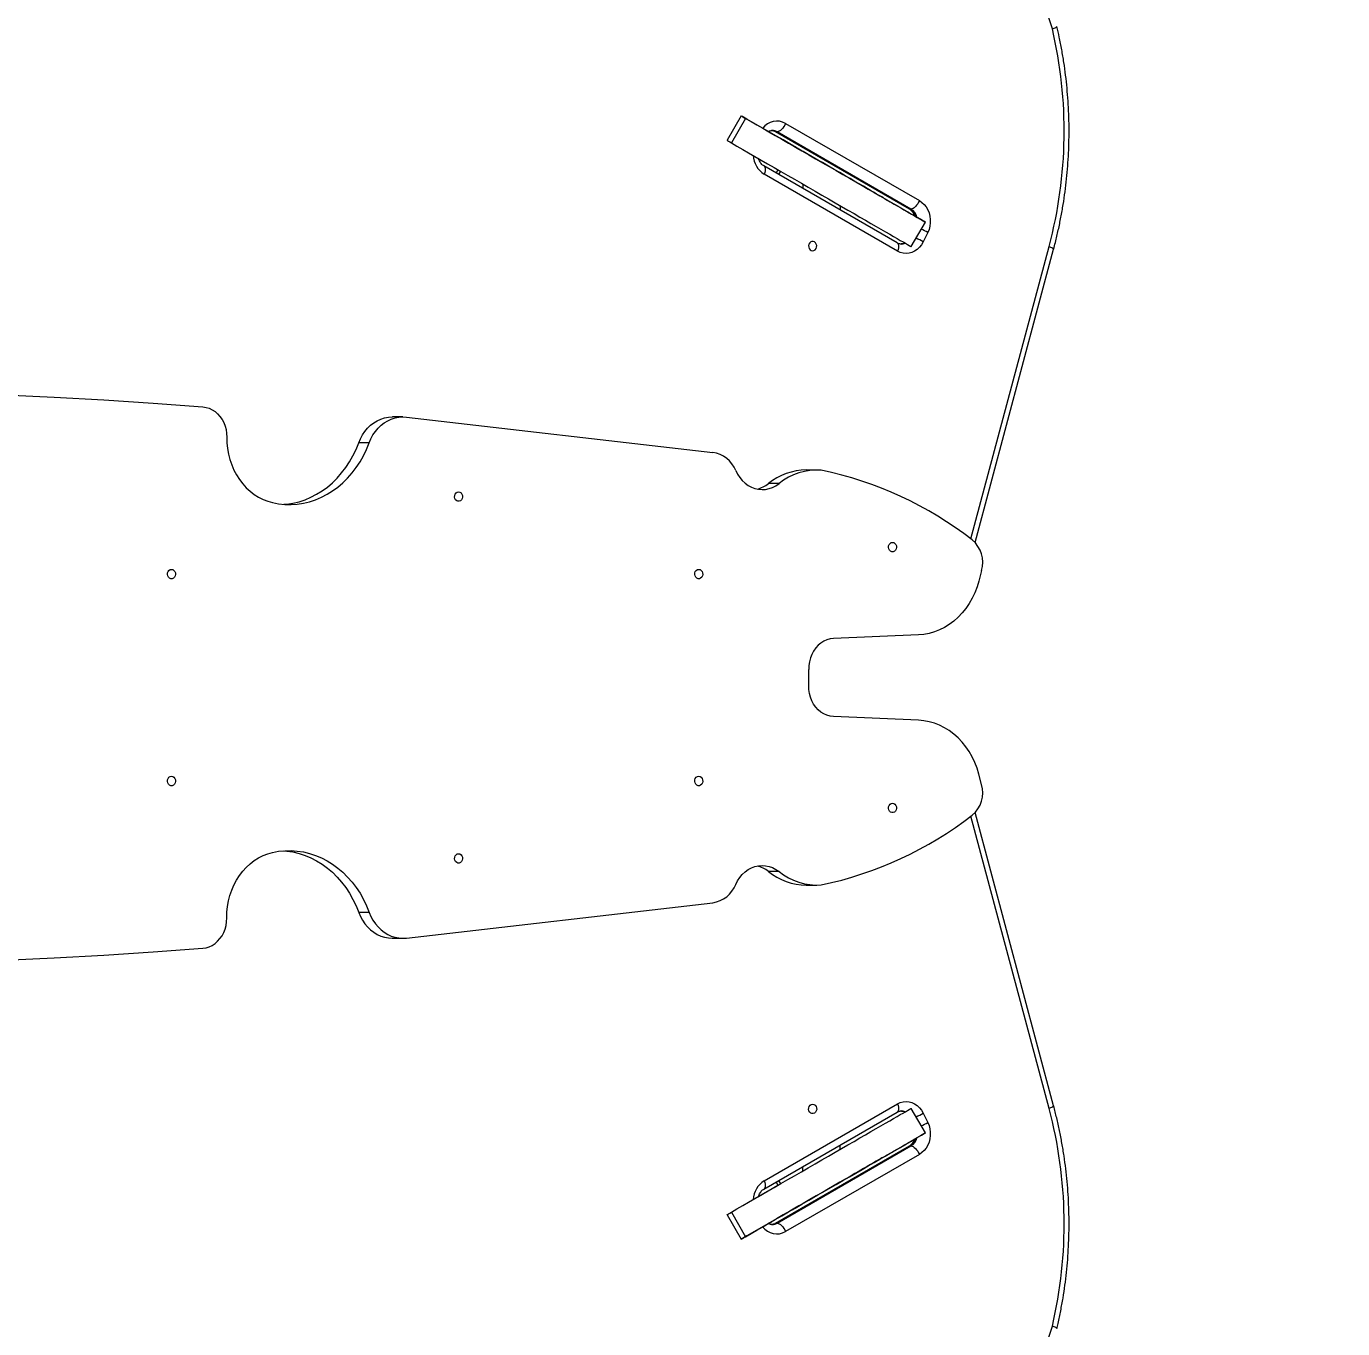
# Model space of a CAD drawing. Header units: millimetres. Extents: x -4497 to 6095, y -4369 to 5149.
# Drawn here: x 1203 to 2179, y 267 to 1233 of the extents above; entities that cross this region are included whole.
import ezdxf

# ---------------------------------------------------------------- set-up
doc = ezdxf.new("R2010")
doc.units = ezdxf.units.MM
for name, color, linetype in [('DIKOM_ОБЪЕКТ', 7, 'Continuous'), ('DIKOM_РАЗМЕР_ЗОНА', 7, 'Continuous'), ('DIKOM_РАЗМЕР_ОБЪЕКТА', 7, 'Continuous')]:
    doc.layers.add(name, color=color, linetype=linetype)
doc.styles.add('style1', font='arial.ttf', dxfattribs={"width": 0.8})
doc.dimstyles.new('1-50', dxfattribs={"dimtxt": 300, "dimasz": 200, "dimexe": 100, "dimexo": 0, "dimgap": 100, "dimtad": 1, "dimdec": 0, "dimtxsty": 'style1', "dimcen": 0, "dimclrd": 7, "dimclre": 7, "dimadec": 1, "dimazin": 2, "dimtfac": 1, "dimtdec": 0, "dimtmove": 1, "dimatfit": 3, "dimfxl": 0, "dimlwd": 25, "dimlwe": 18, "dimarcsym": 0})

# ---------------------------------------------------------------- blocks, each defined once
blk = doc.blocks.new('*D15')
at = {"layer": 'Defpoints', "color": 0, "transparency": 16777216}
for p in [(2162.24, 3216.3), (1638.59, -908.99), (5388.88, -908.99)]:
    blk.add_point(p, dxfattribs=at)
at = {"layer": 'DIKOM_РАЗМЕР_ОБЪЕКТА', "color": 7, "lineweight": 18, "transparency": 16777216}
for p, q in [((2162.24, 3216.3), (5488.88, 3216.3)), ((1638.59, -908.99), (5488.88, -908.99))]:
    blk.add_line(p, q, dxfattribs=at)
at = {"layer": 'DIKOM_РАЗМЕР_ОБЪЕКТА', "color": 7, "lineweight": 25, "transparency": 16777216}
blk.add_line((5388.88, 3016.3), (5388.88, -708.99), dxfattribs=at)
at = {"layer": 'DIKOM_РАЗМЕР_ОБЪЕКТА', "color": 7, "transparency": 16777216}
for points in [[(5355.55, 3016.3), (5422.21, 3016.3), (5388.88, 3216.3)], [(5355.55, -708.99), (5422.21, -708.99), (5388.88, -908.99)]]:
    blk.add_solid(points, dxfattribs=at)
at = {"layer": 'DIKOM_РАЗМЕР_ОБЪЕКТА', "color": 0, "transparency": 16777216, "insert": (4879.21, 1273.45), "char_height": 300, "attachment_point": 5, "rotation": 90, "style": 'style1'}
blk.add_mtext('4100', dxfattribs=at)
blk = doc.blocks.new('*D16')
at = {"layer": 'Defpoints', "color": 0, "transparency": 16777216}
for p in [(2687.53, 2896.12), (-2996.62, -636.25), (2687.53, -3528.16)]:
    blk.add_point(p, dxfattribs=at)
at = {"layer": 'DIKOM_РАЗМЕР_ОБЪЕКТА', "color": 7, "lineweight": 18, "transparency": 16777216}
for p, q in [((2687.53, 2896.12), (2687.53, -3628.16)), ((-2996.62, -636.25), (-2996.62, -3628.16))]:
    blk.add_line(p, q, dxfattribs=at)
at = {"layer": 'DIKOM_РАЗМЕР_ОБЪЕКТА', "color": 7, "lineweight": 25, "transparency": 16777216}
blk.add_line((-2796.62, -3528.16), (2487.53, -3528.16), dxfattribs=at)
at = {"layer": 'DIKOM_РАЗМЕР_ОБЪЕКТА', "color": 7, "transparency": 16777216}
for points in [[(-2796.62, -3494.83), (-2796.62, -3561.49), (-2996.62, -3528.16)], [(2487.53, -3494.83), (2487.53, -3561.49), (2687.53, -3528.16)]]:
    blk.add_solid(points, dxfattribs=at)
at = {"layer": 'DIKOM_РАЗМЕР_ОБЪЕКТА', "color": 0, "transparency": 16777216, "insert": (-154.54, -3274.99), "char_height": 300, "attachment_point": 5, "style": 'style1'}
blk.add_mtext('5650', dxfattribs=at)
blk = doc.blocks.new('*D14')
at = {"layer": 'Defpoints', "color": 0, "transparency": 16777216}
for p in [(2412.46, 5149.19), (1437.77, -2602.29), (5995.38, -2602.29)]:
    blk.add_point(p, dxfattribs=at)
at = {"layer": 'DIKOM_РАЗМЕР_ЗОНА', "color": 7, "lineweight": 18, "transparency": 16777216}
for p, q in [((2412.46, 5149.19), (6095.38, 5149.19)), ((1437.77, -2602.29), (6095.38, -2602.29))]:
    blk.add_line(p, q, dxfattribs=at)
at = {"layer": 'DIKOM_РАЗМЕР_ЗОНА', "color": 7, "lineweight": 25, "transparency": 16777216}
blk.add_line((5995.38, 4949.19), (5995.38, -2402.29), dxfattribs=at)
at = {"layer": 'DIKOM_РАЗМЕР_ЗОНА', "color": 7, "transparency": 16777216}
for points in [[(5962.05, 4949.19), (6028.71, 4949.19), (5995.38, 5149.19)], [(5962.05, -2402.29), (6028.71, -2402.29), (5995.38, -2602.29)]]:
    blk.add_solid(points, dxfattribs=at)
at = {"layer": 'DIKOM_РАЗМЕР_ЗОНА', "color": 0, "transparency": 16777216, "insert": (5742.21, 1292.84), "char_height": 300, "attachment_point": 5, "rotation": 90, "style": 'style1'}
blk.add_mtext('7750', dxfattribs=at)
blk = doc.blocks.new('*D13')
at = {"layer": 'Defpoints', "color": 0, "transparency": 16777216}
for p in [(4432.1, 3349.17), (-4496.62, 560.65), (4432.1, -4268.66)]:
    blk.add_point(p, dxfattribs=at)
at = {"layer": 'DIKOM_РАЗМЕР_ЗОНА', "color": 7, "lineweight": 18, "transparency": 16777216}
for p, q in [((4432.1, 3349.17), (4432.1, -4368.66)), ((-4496.62, 560.65), (-4496.62, -4368.66))]:
    blk.add_line(p, q, dxfattribs=at)
at = {"layer": 'DIKOM_РАЗМЕР_ЗОНА', "color": 7, "lineweight": 25, "transparency": 16777216}
blk.add_line((-4296.62, -4268.66), (4232.1, -4268.66), dxfattribs=at)
at = {"layer": 'DIKOM_РАЗМЕР_ЗОНА', "color": 7, "transparency": 16777216}
for points in [[(-4296.62, -4235.33), (-4296.62, -4301.99), (-4496.62, -4268.66)], [(4232.1, -4235.33), (4232.1, -4301.99), (4432.1, -4268.66)]]:
    blk.add_solid(points, dxfattribs=at)
at = {"layer": 'DIKOM_РАЗМЕР_ЗОНА', "color": 0, "transparency": 16777216, "insert": (111.53, -3942.99), "char_height": 300, "attachment_point": 5, "style": 'style1'}
blk.add_mtext('8900', dxfattribs=at)

msp = doc.modelspace()

# ---------------------------------------------------------------- linework, layer by layer
at = {"layer": 'DIKOM_ОБЪЕКТ', "color": 7, "linetype": 'Continuous', "lineweight": 15}
for p, q in [((1732.88, 1166.9), (1722.38, 1148.71)), ((1736.16, 1165), (1725.66, 1146.81)), ((1752.54, 1155.55), (1737.21, 1164.4)), ((1752.98, 1155.29), (1755.04, 1154.1)), ((1755.04, 1154.1), (1755.04, 1154.1)), ((1758.2, 1155.19), (1857.45, 1097.89)), ((1759.57, 1154.98), (1759.05, 1154.98)), ((1759.05, 1154.98), (1858.3, 1097.68)), ((1858.82, 1097.68), (1759.57, 1154.98)), ((1765.84, 1161.25), (1865.1, 1103.95)), ((1848.69, 1072.57), (1749.8, 1129.66)), ((1848.81, 1066.51), (1749.93, 1123.59)), ((1760.19, 1126.88), (1758.8, 1124.46)), ((1761.97, 1125.85), (1760.58, 1123.44)), ((1838.65, 1105.86), (1838.65, 1105.86)), ((1806.2, 1099.94), (1806.36, 1100.22)), ((1806.27, 1099.7), (1806.51, 1100.13)), ((1858.3, 1097.68), (1858.82, 1097.68)), ((1859, 1069.84), (1869.5, 1088.02)), ((1865.93, 1090.08), (1862.48, 1092.08)), ((1871.29, 1080.29), (1867.89, 1073.32)), ((1903.16, 853.08), (1961.28, 1069.99)), ((1906.32, 850.39), (1964.64, 1068.05)), ((1482.07, 943.57), (1474.31, 943.57)), ((1484.76, 943.41), (1711.8, 917.23)), ((1456.98, 924.35), (1449.21, 924.35)), ((1788.9, 904.13), (1781.14, 904.13)), ((1760.96, 894.07), (1753.2, 894.07)), ((1911.23, 829.52), (1909.15, 821.76)), ((1864.38, 781.83), (1801.41, 779.16)), ((1783.11, 744.18), (1783.11, 756.18)), ((1864.38, 718.52), (1801.41, 721.19)), ((1911.23, 670.83), (1909.15, 678.59)), ((1961.28, 430.42), (1903.17, 647.28)), ((1964.64, 432.36), (1906.33, 649.98)), ((1760.96, 606.28), (1753.2, 606.28)), ((1781.14, 596.22), (1788.9, 596.22)), ((1456.98, 576), (1449.21, 576)), ((1484.76, 556.94), (1711.81, 583.12)), ((1474.31, 556.78), (1482.07, 556.78)), ((1749.93, 376.81), (1848.81, 433.9)), ((1869.5, 412.38), (1859, 430.57)), ((1749.8, 370.75), (1848.69, 427.84)), ((1867.89, 427.08), (1871.29, 420.12)), ((1865.93, 410.32), (1862.48, 408.33)), ((1857.45, 402.52), (1758.2, 345.21)), ((1858.3, 402.73), (1759.05, 345.43)), ((1759.57, 345.43), (1858.82, 402.73)), ((1805.97, 400.06), (1806.49, 400.36)), ((1806.49, 400.36), (1806.28, 400.74)), ((1806.49, 400.36), (1806.5, 400.26)), ((1858.82, 402.73), (1858.3, 402.73)), ((1865.1, 396.45), (1765.84, 339.15)), ((1745.79, 365.31), (1760.15, 373.6)), ((1758.8, 375.94), (1760.2, 373.52)), ((1760.58, 376.97), (1761.98, 374.55)), ((1722.38, 351.69), (1732.88, 333.5)), ((1725.66, 353.58), (1736.16, 335.4)), ((1752.54, 344.85), (1737.21, 336.01)), ((1752.98, 345.11), (1755.04, 346.3)), ((1759.05, 345.43), (1759.57, 345.43))]:
    msp.add_line(p, q, dxfattribs=at)
at = {"layer": 'DIKOM_ОБЪЕКТ', "color": 7, "linetype": 'Continuous', "lineweight": 15, "flags": 128}
for points in [[(1963.67, 1231.29), (1960.75, 1240.23), (1957.55, 1249.04), (1954.07, 1257.7), (1950.31, 1266.2), (1946.29, 1274.54), (1942.01, 1282.69), (1937.47, 1290.66), (1932.68, 1298.42), (1927.65, 1305.97), (1922.38, 1313.29), (1916.89, 1320.38), (1911.17, 1327.23), (1905.24, 1333.82), (1899.1, 1340.16), (1892.77, 1346.22), (1886.25, 1352), (1879.54, 1357.5), (1872.67, 1362.7), (1865.64, 1367.6), (1858.46, 1372.19), (1851.13, 1376.47), (1843.68, 1380.42), (1836.11, 1384.05)], [(1737.21, 1164.4), (1735.84, 1165.19), (1734.69, 1165.85), (1733.79, 1166.37), (1733.19, 1166.72), (1732.9, 1166.88), (1732.94, 1166.86), (1733.31, 1166.65), (1733.98, 1166.26), (1734.95, 1165.7), (1736.16, 1165)], [(1736.16, 1165), (1740.25, 1162.64), (1744.51, 1160.18), (1748.94, 1157.62), (1753.51, 1154.98), (1758.22, 1152.27), (1763.03, 1149.49), (1767.94, 1146.65), (1772.92, 1143.78), (1777.95, 1140.87), (1783.02, 1137.94), (1788.11, 1135.01), (1793.19, 1132.07), (1798.25, 1129.15), (1803.27, 1126.25), (1808.23, 1123.39), (1813.11, 1120.58), (1817.88, 1117.82), (1822.54, 1115.13), (1827.07, 1112.51), (1831.44, 1109.99), (1835.65, 1107.56), (1839.67, 1105.24), (1843.48, 1103.04), (1847.09, 1100.96), (1850.46, 1099.01), (1853.59, 1097.2), (1856.47, 1095.54), (1859.09, 1094.03), (1861.43, 1092.68), (1863.48, 1091.5), (1865.24, 1090.48), (1866.71, 1089.63), (1867.87, 1088.96), (1868.72, 1088.47), (1869.26, 1088.16), (1869.49, 1088.03), (1869.4, 1088.08), (1869, 1088.31), (1868.29, 1088.72), (1867.26, 1089.32), (1865.93, 1090.08)], [(1752.54, 1155.55), (1753.65, 1154.91), (1754.58, 1154.37), (1755.3, 1153.95), (1755.78, 1153.68), (1755.99, 1153.55), (1755.94, 1153.58), (1755.62, 1153.77), (1755.04, 1154.1)], [(1838.65, 1105.86), (1838.49, 1105.95), (1838.03, 1106.22), (1837.26, 1106.66), (1836.18, 1107.29), (1834.8, 1108.08), (1833.12, 1109.05), (1831.14, 1110.19), (1828.89, 1111.49), (1826.36, 1112.96), (1823.56, 1114.57), (1820.51, 1116.33), (1817.22, 1118.23), (1813.7, 1120.27), (1809.95, 1122.43), (1806.01, 1124.71), (1801.88, 1127.09), (1797.57, 1129.58), (1793.11, 1132.16), (1788.51, 1134.81), (1783.78, 1137.54), (1778.96, 1140.33), (1774.04, 1143.16), (1769.06, 1146.04), (1764.03, 1148.94), (1758.98, 1151.86), (1753.91, 1154.79), (1753.04, 1155.29)], [(1759.05, 1154.98), (1758.39, 1155.1), (1758.22, 1155.18)], [(1765.84, 1161.25), (1765.26, 1160.03), (1764.55, 1158.85), (1763.76, 1157.76), (1762.91, 1156.81), (1762.03, 1156.03), (1761.16, 1155.45), (1760.32, 1155.1), (1759.57, 1154.98)], [(1722.38, 1148.71), (1722.44, 1148.67), (1722.81, 1148.46), (1723.48, 1148.07), (1724.45, 1147.52), (1725.66, 1146.81)], [(1725.66, 1146.81), (1729.75, 1144.46), (1734.01, 1141.99), (1738.44, 1139.44), (1743.01, 1136.8), (1747.72, 1134.08), (1752.53, 1131.3), (1757.44, 1128.47), (1762.42, 1125.59), (1767.45, 1122.68), (1772.52, 1119.76), (1777.61, 1116.82), (1782.69, 1113.89), (1787.75, 1110.96), (1792.77, 1108.07), (1797.73, 1105.2), (1802.61, 1102.39), (1807.38, 1099.63), (1812.04, 1096.94), (1816.57, 1094.33), (1820.94, 1091.8), (1825.15, 1089.38), (1829.17, 1087.06), (1832.98, 1084.85), (1836.59, 1082.77), (1839.96, 1080.82), (1843.09, 1079.02), (1845.97, 1077.35), (1848.59, 1075.85), (1850.93, 1074.5), (1852.98, 1073.31), (1854.74, 1072.29), (1856.21, 1071.45), (1857.37, 1070.78), (1858.22, 1070.28), (1858.76, 1069.97), (1858.99, 1069.84), (1859, 1069.84)], [(1770.51, 1145.18), (1770.68, 1145.09), (1771.15, 1144.81), (1771.89, 1144.39), (1772.8, 1143.86), (1773.79, 1143.29), (1774.76, 1142.73), (1775.6, 1142.25), (1776.21, 1141.89), (1776.53, 1141.71), (1776.53, 1141.71), (1776.21, 1141.89), (1775.6, 1142.25), (1774.76, 1142.73), (1773.79, 1143.29), (1772.8, 1143.86), (1771.89, 1144.39), (1771.15, 1144.81), (1770.68, 1145.09), (1770.51, 1145.18)], [(1770.66, 1145.11), (1770.83, 1145.01), (1771.3, 1144.74), (1772.04, 1144.32), (1772.95, 1143.79), (1773.94, 1143.21), (1774.91, 1142.66), (1775.75, 1142.17), (1776.36, 1141.82), (1776.68, 1141.63), (1776.68, 1141.63), (1776.36, 1141.82), (1775.75, 1142.17), (1774.91, 1142.66), (1773.94, 1143.21), (1772.95, 1143.79), (1772.04, 1144.32), (1771.3, 1144.74), (1770.83, 1145.01), (1770.66, 1145.11)], [(1784.06, 1137.36), (1784.22, 1137.26), (1784.7, 1136.99), (1785.43, 1136.56), (1786.34, 1136.04), (1787.34, 1135.46), (1788.31, 1134.9), (1789.14, 1134.42), (1789.75, 1134.07), (1790.08, 1133.88), (1790.08, 1133.88), (1789.75, 1134.07), (1789.14, 1134.42), (1788.31, 1134.9), (1787.34, 1135.46), (1786.34, 1136.04), (1785.43, 1136.56), (1784.7, 1136.99), (1784.22, 1137.26), (1784.06, 1137.36)], [(1749.82, 1129.65), (1750.14, 1129.39), (1750.52, 1128.81), (1750.74, 1128.03), (1750.79, 1127.08), (1750.67, 1126), (1750.38, 1124.82), (1749.93, 1123.59)], [(1778.02, 1116.59), (1778.32, 1116.34), (1778.54, 1115.98), (1778.68, 1115.53), (1778.73, 1114.99), (1778.7, 1114.37), (1778.58, 1113.7), (1778.43, 1113.13)], [(1838.65, 1105.86), (1838.79, 1105.77), (1839.26, 1105.5), (1840.04, 1105.05), (1841.13, 1104.42), (1842.54, 1103.61), (1844.26, 1102.61), (1846.29, 1101.44), (1848.63, 1100.09), (1851.28, 1098.56), (1854.23, 1096.85), (1857.49, 1094.97), (1861.05, 1092.91), (1861.33, 1092.75)], [(1865.1, 1103.95), (1864.51, 1102.73), (1863.8, 1101.55), (1863.01, 1100.47), (1862.16, 1099.51), (1861.28, 1098.73), (1860.41, 1098.15), (1859.58, 1097.8), (1858.82, 1097.68)], [(1865.1, 1103.95), (1866.95, 1102.67), (1868.62, 1101.09), (1870.08, 1099.23), (1871.28, 1097.14), (1872.21, 1094.87), (1872.84, 1092.46), (1873.16, 1089.97), (1873.16, 1087.46), (1872.84, 1084.97), (1872.21, 1082.56), (1871.29, 1080.29)], [(1805.64, 1100.64), (1805.93, 1100.4), (1806.15, 1100.04), (1806.29, 1099.59), (1806.35, 1099.04), (1806.32, 1098.43), (1806.2, 1097.76), (1806.05, 1097.19)], [(1858.3, 1097.68), (1857.65, 1097.8), (1857.45, 1097.89)], [(1861.55, 1092.62), (1861.61, 1092.58), (1861.92, 1092.4), (1862.48, 1092.08)], [(1785.89, 1066.78), (1786.86, 1066.97), (1787.73, 1067.52), (1788.4, 1068.36), (1788.79, 1069.42), (1788.88, 1070.57), (1788.63, 1071.68), (1788.09, 1072.65), (1787.32, 1073.36), (1786.38, 1073.73), (1785.4, 1073.73), (1784.47, 1073.36), (1783.69, 1072.65), (1783.15, 1071.68), (1782.91, 1070.57), (1782.99, 1069.42), (1783.38, 1068.36), (1784.05, 1067.52), (1784.92, 1066.97), (1785.89, 1066.78)], [(1848.69, 1072.57), (1849.03, 1072.31), (1849.41, 1071.73), (1849.63, 1070.95), (1849.68, 1069.99), (1849.55, 1068.91), (1849.26, 1067.73), (1848.81, 1066.51)], [(1867.89, 1073.32), (1866.66, 1071.2), (1865.17, 1069.31), (1863.46, 1067.71), (1861.55, 1066.43), (1859.51, 1065.49), (1857.37, 1064.93), (1855.18, 1064.75), (1852.99, 1064.96), (1850.85, 1065.55), (1848.81, 1066.51)], [(1961.28, 1069.99), (1962.4, 1069.55), (1963.33, 1069.13), (1964.03, 1068.75), (1964.47, 1068.41), (1964.64, 1068.13), (1964.64, 1068.05)], [(965.65, 961.88), (1002.47, 962.48), (1039.29, 962.71), (1076.12, 962.56), (1112.94, 962.03), (1149.75, 961.13), (1186.56, 959.85), (1223.35, 958.19), (1260.13, 956.16), (1296.9, 953.76), (1333.64, 950.98)], [(1333.64, 950.98), (1336.02, 950.61), (1338.34, 949.89), (1340.57, 948.84), (1342.67, 947.47), (1344.6, 945.8), (1346.33, 943.86), (1347.85, 941.69), (1349.12, 939.3), (1350.12, 936.75), (1350.84, 934.08), (1351.26, 931.31), (1351.39, 928.51)], [(1449.21, 924.35), (1450.49, 927.35), (1452.04, 930.17), (1453.82, 932.8), (1455.84, 935.19), (1458.05, 937.32), (1460.45, 939.16), (1462.99, 940.71), (1465.67, 941.93), (1468.43, 942.82), (1471.26, 943.37), (1474.13, 943.57), (1474.31, 943.57)], [(1456.98, 924.35), (1458.26, 927.35), (1459.8, 930.17), (1461.59, 932.8), (1463.6, 935.19), (1465.82, 937.32), (1468.21, 939.16), (1470.76, 940.71), (1473.43, 941.93), (1476.2, 942.82), (1479.03, 943.37), (1481.89, 943.57), (1484.76, 943.41)], [(1351.39, 928.51), (1351.51, 924.27), (1351.94, 920.05), (1352.68, 915.89), (1353.73, 911.82), (1355.08, 907.88), (1356.72, 904.08), (1358.63, 900.47), (1360.8, 897.06), (1363.21, 893.89), (1365.86, 890.97), (1368.71, 888.33), (1371.74, 885.99), (1374.93, 883.97), (1378.27, 882.28), (1381.72, 880.93), (1385.25, 879.93)], [(1385.25, 879.93), (1389.81, 879.09), (1394.41, 878.63), (1399.03, 878.55), (1403.64, 878.87), (1408.22, 879.56), (1412.75, 880.64), (1417.2, 882.09), (1421.55, 883.91), (1425.77, 886.09), (1429.85, 888.62), (1433.77, 891.48), (1437.5, 894.66), (1441.03, 898.15), (1444.33, 901.92), (1447.4, 905.96), (1450.21, 910.24), (1452.75, 914.75), (1455.01, 919.46), (1456.98, 924.35)], [(1393.73, 878.67), (1395.88, 878.87), (1400.46, 879.56), (1404.99, 880.64), (1409.43, 882.09), (1413.78, 883.91), (1418.01, 886.09), (1422.09, 888.62), (1426.01, 891.48), (1429.74, 894.66), (1433.27, 898.15), (1436.57, 901.92), (1439.64, 905.96), (1442.45, 910.24), (1444.99, 914.75), (1447.25, 919.46), (1449.21, 924.35)], [(1728.84, 903.66), (1730.2, 900.97), (1731.83, 898.49), (1733.7, 896.25), (1735.79, 894.3), (1738.07, 892.66), (1740.5, 891.35), (1743.05, 890.39), (1745.68, 889.8), (1748.35, 889.59), (1751.02, 889.75), (1753.65, 890.3), (1756.21, 891.2), (1758.66, 892.47), (1760.96, 894.07)], [(1523.31, 887.85), (1524.29, 887.66), (1525.15, 887.11), (1525.82, 886.27), (1526.22, 885.21), (1526.3, 884.06), (1526.06, 882.94), (1525.52, 881.98), (1524.74, 881.27), (1523.81, 880.9), (1522.82, 880.9), (1521.89, 881.27), (1521.11, 881.98), (1520.57, 882.94), (1520.33, 884.06), (1520.41, 885.21), (1520.81, 886.27), (1521.48, 887.11), (1522.34, 887.66), (1523.31, 887.85)], [(1845.11, 850.44), (1846.08, 850.25), (1846.95, 849.7), (1847.62, 848.85), (1848.01, 847.8), (1848.09, 846.65), (1847.85, 845.53), (1847.31, 844.57), (1846.53, 843.86), (1845.6, 843.49), (1844.62, 843.49), (1843.68, 843.86), (1842.91, 844.57), (1842.37, 845.53), (1842.12, 846.65), (1842.21, 847.8), (1842.6, 848.85), (1843.27, 849.7), (1844.14, 850.25), (1845.11, 850.44)], [(1310.38, 830.44), (1311.35, 830.25), (1312.22, 829.7), (1312.88, 828.85), (1313.28, 827.8), (1313.36, 826.65), (1313.12, 825.53), (1312.58, 824.57), (1311.8, 823.86), (1310.87, 823.48), (1309.88, 823.48), (1308.95, 823.86), (1308.17, 824.57), (1307.63, 825.53), (1307.39, 826.65), (1307.47, 827.8), (1307.87, 828.85), (1308.54, 829.7), (1309.4, 830.25), (1310.38, 830.44)], [(1701.4, 830.44), (1702.37, 830.25), (1703.24, 829.7), (1703.9, 828.85), (1704.3, 827.8), (1704.38, 826.65), (1704.14, 825.53), (1703.6, 824.57), (1702.82, 823.86), (1701.89, 823.49), (1700.9, 823.49), (1699.97, 823.86), (1699.19, 824.57), (1698.65, 825.53), (1698.41, 826.65), (1698.49, 827.8), (1698.89, 828.85), (1699.56, 829.7), (1700.42, 830.25), (1701.4, 830.44)], [(1909.15, 821.76), (1907.8, 817.36), (1906.15, 813.1), (1904.2, 809.01), (1901.97, 805.13), (1899.48, 801.47), (1896.73, 798.07), (1893.76, 794.93), (1890.58, 792.1), (1887.21, 789.57), (1883.68, 787.38), (1880, 785.54), (1876.21, 784.05), (1872.32, 782.93), (1868.37, 782.19), (1864.38, 781.83)], [(1801.41, 779.16), (1798.94, 778.86), (1796.52, 778.2), (1794.2, 777.16), (1792.02, 775.79), (1790, 774.09), (1788.19, 772.09), (1786.62, 769.84), (1785.32, 767.37), (1784.3, 764.73), (1783.59, 761.94), (1783.19, 759.08), (1783.11, 756.18)], [(1801.41, 721.19), (1798.94, 721.49), (1796.52, 722.16), (1794.2, 723.19), (1792.02, 724.56), (1790, 726.26), (1788.19, 728.26), (1786.62, 730.51), (1785.32, 732.98), (1784.3, 735.63), (1783.59, 738.41), (1783.19, 741.27), (1783.11, 744.18)], [(1909.15, 678.59), (1907.8, 682.99), (1906.15, 687.25), (1904.2, 691.34), (1901.97, 695.22), (1899.48, 698.88), (1896.73, 702.29), (1893.76, 705.42), (1890.58, 708.25), (1887.21, 710.78), (1883.68, 712.97), (1880, 714.81), (1876.21, 716.3), (1872.32, 717.42), (1868.37, 718.16), (1864.38, 718.52)], [(1310.38, 676.91), (1311.35, 676.72), (1312.22, 676.17), (1312.88, 675.32), (1313.28, 674.27), (1313.36, 673.12), (1313.12, 672), (1312.58, 671.04), (1311.8, 670.33), (1310.87, 669.96), (1309.88, 669.96), (1308.95, 670.33), (1308.17, 671.04), (1307.63, 672), (1307.39, 673.12), (1307.47, 674.27), (1307.87, 675.32), (1308.54, 676.17), (1309.4, 676.72), (1310.38, 676.91)], [(1701.4, 676.91), (1702.37, 676.72), (1703.24, 676.17), (1703.9, 675.33), (1704.3, 674.27), (1704.38, 673.12), (1704.14, 672.01), (1703.6, 671.04), (1702.82, 670.33), (1701.89, 669.96), (1700.9, 669.96), (1699.97, 670.33), (1699.19, 671.04), (1698.65, 672.01), (1698.41, 673.12), (1698.49, 674.27), (1698.89, 675.33), (1699.56, 676.17), (1700.42, 676.72), (1701.4, 676.91)], [(1845.11, 656.91), (1846.08, 656.72), (1846.95, 656.17), (1847.62, 655.33), (1848.01, 654.27), (1848.09, 653.12), (1847.85, 652.01), (1847.31, 651.04), (1846.53, 650.33), (1845.6, 649.96), (1844.62, 649.96), (1843.68, 650.33), (1842.91, 651.04), (1842.37, 652.01), (1842.13, 653.12), (1842.21, 654.27), (1842.6, 655.33), (1843.27, 656.17), (1844.14, 656.72), (1845.11, 656.91)], [(1351.39, 571.84), (1351.51, 576.08), (1351.94, 580.3), (1352.68, 584.46), (1353.73, 588.53), (1355.08, 592.47), (1356.72, 596.26), (1358.63, 599.88), (1360.8, 603.29), (1363.22, 606.46), (1365.86, 609.38), (1368.71, 612.02), (1371.74, 614.36), (1374.94, 616.38), (1378.27, 618.07), (1381.72, 619.42), (1385.25, 620.41)], [(1385.25, 620.41), (1389.81, 621.26), (1394.41, 621.72), (1399.03, 621.79), (1403.64, 621.48), (1408.22, 620.79), (1412.75, 619.71), (1417.2, 618.26), (1421.55, 616.44), (1425.77, 614.26), (1429.86, 611.73), (1433.77, 608.87), (1437.5, 605.68), (1441.03, 602.2), (1444.34, 598.43), (1447.4, 594.39), (1450.21, 590.11), (1452.75, 585.6), (1455.01, 580.89), (1456.98, 576)], [(1393.73, 621.68), (1395.88, 621.48), (1400.46, 620.79), (1404.99, 619.71), (1409.44, 618.26), (1413.78, 616.44), (1418.01, 614.26), (1422.09, 611.73), (1426.01, 608.87), (1429.74, 605.68), (1433.27, 602.2), (1436.57, 598.43), (1439.64, 594.39), (1442.45, 590.11), (1444.99, 585.6), (1447.25, 580.89), (1449.21, 576)], [(1523.32, 619.5), (1524.29, 619.31), (1525.15, 618.76), (1525.82, 617.91), (1526.22, 616.86), (1526.3, 615.71), (1526.06, 614.59), (1525.52, 613.63), (1524.74, 612.92), (1523.81, 612.55), (1522.82, 612.55), (1521.89, 612.92), (1521.11, 613.63), (1520.57, 614.59), (1520.33, 615.71), (1520.41, 616.86), (1520.81, 617.91), (1521.48, 618.76), (1522.34, 619.31), (1523.32, 619.5)], [(1728.84, 596.69), (1730.2, 599.38), (1731.83, 601.86), (1733.7, 604.1), (1735.79, 606.05), (1738.07, 607.69), (1740.5, 609), (1743.05, 609.96), (1745.68, 610.55), (1748.35, 610.76), (1751.02, 610.6), (1753.65, 610.06), (1756.21, 609.15), (1758.66, 607.88), (1760.96, 606.28)], [(1449.21, 576), (1450.49, 573), (1452.04, 570.18), (1453.83, 567.55), (1455.84, 565.16), (1458.05, 563.03), (1460.45, 561.19), (1463, 559.64), (1465.67, 558.42), (1468.43, 557.53), (1471.26, 556.98), (1474.13, 556.78), (1474.31, 556.78)], [(1456.98, 576), (1458.26, 573), (1459.8, 570.18), (1461.59, 567.55), (1463.6, 565.16), (1465.82, 563.03), (1468.21, 561.19), (1470.76, 559.64), (1473.43, 558.42), (1476.2, 557.53), (1479.03, 556.98), (1481.89, 556.78), (1484.76, 556.94)], [(1333.64, 549.37), (1336.02, 549.74), (1338.34, 550.46), (1340.57, 551.51), (1342.67, 552.88), (1344.6, 554.54), (1346.33, 556.48), (1347.85, 558.66), (1349.12, 561.04), (1350.12, 563.59), (1350.84, 566.27), (1351.26, 569.03), (1351.39, 571.84)], [(965.65, 538.47), (1002.47, 537.86), (1039.3, 537.64), (1076.12, 537.79), (1112.94, 538.32), (1149.75, 539.22), (1186.56, 540.5), (1223.35, 542.15), (1260.13, 544.18), (1296.9, 546.59), (1333.64, 549.37)], [(1725.66, 353.58), (1729.75, 355.94), (1734.01, 358.41), (1738.44, 360.96), (1743.01, 363.6), (1747.72, 366.32), (1752.53, 369.1), (1757.44, 371.93), (1762.42, 374.81), (1767.45, 377.71), (1772.52, 380.64), (1777.61, 383.58), (1782.69, 386.51), (1787.75, 389.43), (1792.77, 392.33), (1797.73, 395.19), (1802.61, 398.01), (1807.38, 400.77), (1812.04, 403.46), (1816.57, 406.07), (1820.94, 408.6), (1825.15, 411.02), (1829.17, 413.34), (1832.98, 415.55), (1836.59, 417.63), (1839.96, 419.58), (1843.09, 421.39), (1845.97, 423.05), (1848.59, 424.56), (1850.93, 425.91), (1852.98, 427.09), (1854.74, 428.11), (1856.21, 428.96), (1857.37, 429.63), (1858.22, 430.12), (1858.76, 430.43), (1858.99, 430.56), (1859, 430.57)], [(1785.89, 433.63), (1786.86, 433.44), (1787.73, 432.89), (1788.4, 432.04), (1788.79, 430.98), (1788.88, 429.84), (1788.63, 428.72), (1788.09, 427.75), (1787.32, 427.05), (1786.38, 426.67), (1785.4, 426.67), (1784.47, 427.05), (1783.69, 427.75), (1783.15, 428.72), (1782.91, 429.84), (1782.99, 430.98), (1783.38, 432.04), (1784.05, 432.89), (1784.92, 433.44), (1785.89, 433.63)], [(1848.81, 433.9), (1849.26, 432.67), (1849.55, 431.5), (1849.68, 430.41), (1849.63, 429.46), (1849.41, 428.68), (1849.03, 428.1), (1848.69, 427.84)], [(1848.81, 433.9), (1850.85, 434.86), (1852.99, 435.45), (1855.18, 435.66), (1857.37, 435.48), (1859.51, 434.91), (1861.55, 433.98), (1863.46, 432.7), (1865.17, 431.1), (1866.66, 429.21), (1867.89, 427.08)], [(1964.64, 432.36), (1964.64, 432.28), (1964.47, 432), (1964.03, 431.67), (1963.33, 431.28), (1962.4, 430.86), (1961.28, 430.42)], [(1871.29, 420.12), (1872.21, 417.85), (1872.84, 415.44), (1873.16, 412.95), (1873.16, 410.43), (1872.84, 407.94), (1872.21, 405.54), (1871.28, 403.26), (1870.08, 401.18), (1868.62, 399.32), (1866.95, 397.73), (1865.1, 396.45)], [(1736.16, 335.4), (1740.25, 337.76), (1744.51, 340.22), (1748.94, 342.78), (1753.51, 345.42), (1758.22, 348.13), (1763.03, 350.91), (1767.94, 353.74), (1772.92, 356.62), (1777.95, 359.53), (1783.02, 362.45), (1788.11, 365.39), (1793.19, 368.33), (1798.25, 371.25), (1803.27, 374.15), (1808.23, 377.01), (1813.11, 379.82), (1817.88, 382.58), (1822.54, 385.27), (1827.07, 387.89), (1831.44, 390.41), (1835.65, 392.84), (1839.67, 395.16), (1843.48, 397.36), (1847.09, 399.44), (1850.46, 401.39), (1853.59, 403.2), (1856.47, 404.86), (1859.09, 406.37), (1861.43, 407.72), (1863.48, 408.91), (1865.24, 409.92), (1866.71, 410.77), (1867.87, 411.44), (1868.72, 411.93), (1869.26, 412.25), (1869.49, 412.38), (1869.4, 412.33), (1869, 412.09), (1868.29, 411.68), (1867.26, 411.09), (1865.93, 410.32)], [(1805.64, 399.76), (1805.93, 400.01), (1806.15, 400.36), (1806.29, 400.82), (1806.35, 401.36), (1806.32, 401.98), (1806.2, 402.65), (1806.05, 403.22)], [(1838.65, 394.57), (1838.79, 394.65), (1839.26, 394.92), (1840.04, 395.37), (1841.13, 396), (1842.54, 396.81), (1844.26, 397.81), (1846.29, 398.98), (1848.63, 400.33), (1851.28, 401.86), (1854.23, 403.57), (1857.49, 405.45), (1861.05, 407.5), (1861.31, 407.66)], [(1857.45, 402.52), (1857.65, 402.61), (1858.3, 402.73)], [(1858.82, 402.73), (1859.58, 402.61), (1860.41, 402.25), (1861.28, 401.67), (1862.16, 400.89), (1863.01, 399.94), (1863.8, 398.86), (1864.51, 397.68), (1865.1, 396.45)], [(1861.55, 407.79), (1861.61, 407.83), (1861.92, 408), (1862.48, 408.33)], [(1838.65, 394.57), (1838.49, 394.48), (1838.03, 394.21), (1837.26, 393.77), (1836.18, 393.14), (1834.8, 392.34), (1833.12, 391.37), (1831.14, 390.24), (1828.89, 388.93), (1826.36, 387.47), (1823.56, 385.86), (1820.51, 384.1), (1817.22, 382.2), (1813.7, 380.16), (1809.95, 378), (1806.01, 375.73), (1801.88, 373.34), (1797.57, 370.85), (1793.11, 368.28), (1788.51, 365.62), (1783.78, 362.89), (1778.96, 360.11), (1774.04, 357.27), (1769.06, 354.39), (1764.03, 351.49), (1758.98, 348.57), (1753.91, 345.65), (1753.02, 345.13)], [(1778.02, 383.82), (1778.32, 384.06), (1778.54, 384.42), (1778.68, 384.88), (1778.73, 385.42), (1778.7, 386.03), (1778.58, 386.71), (1778.43, 387.27)], [(1749.93, 376.81), (1750.38, 375.58), (1750.67, 374.41), (1750.79, 373.32), (1750.74, 372.37), (1750.52, 371.59), (1750.14, 371.01), (1749.82, 370.76)], [(1784.06, 363.05), (1784.22, 363.15), (1784.7, 363.42), (1785.43, 363.84), (1786.34, 364.37), (1787.34, 364.95), (1788.31, 365.5), (1789.14, 365.99), (1789.75, 366.34), (1790.08, 366.53), (1790.08, 366.53), (1789.75, 366.34), (1789.14, 365.99), (1788.31, 365.5), (1787.34, 364.95), (1786.34, 364.37), (1785.43, 363.84), (1784.7, 363.42), (1784.22, 363.15), (1784.06, 363.05)], [(1722.38, 351.69), (1722.44, 351.73), (1722.81, 351.94), (1723.48, 352.33), (1724.45, 352.88), (1725.66, 353.58)], [(1770.51, 355.23), (1770.68, 355.33), (1771.15, 355.6), (1771.89, 356.02), (1772.8, 356.55), (1773.79, 357.13), (1774.76, 357.68), (1775.6, 358.17), (1776.21, 358.52), (1776.53, 358.71), (1776.53, 358.71), (1776.21, 358.52), (1775.6, 358.17), (1774.76, 357.68), (1773.79, 357.13), (1772.8, 356.55), (1771.89, 356.02), (1771.15, 355.6), (1770.68, 355.33), (1770.51, 355.23)], [(1770.66, 355.32), (1770.83, 355.41), (1771.3, 355.69), (1772.04, 356.11), (1772.95, 356.64), (1773.94, 357.21), (1774.91, 357.77), (1775.75, 358.25), (1776.36, 358.61), (1776.68, 358.79), (1776.68, 358.79), (1776.36, 358.61), (1775.75, 358.25), (1774.91, 357.77), (1773.94, 357.21), (1772.95, 356.64), (1772.04, 356.11), (1771.3, 355.69), (1770.83, 355.41), (1770.66, 355.32)], [(1752.54, 344.85), (1753.65, 345.5), (1754.58, 346.03), (1755.3, 346.45), (1755.78, 346.72), (1755.99, 346.85), (1755.94, 346.82), (1755.62, 346.63), (1755.04, 346.3)], [(1758.22, 345.23), (1758.39, 345.31), (1759.05, 345.43)], [(1759.57, 345.43), (1760.32, 345.31), (1761.16, 344.95), (1762.03, 344.37), (1762.91, 343.59), (1763.76, 342.64), (1764.55, 341.55), (1765.26, 340.38), (1765.84, 339.15)], [(1737.21, 336.01), (1735.84, 335.21), (1734.69, 334.55), (1733.79, 334.03), (1733.19, 333.68), (1732.9, 333.52), (1732.94, 333.54), (1733.31, 333.75), (1733.98, 334.14), (1734.95, 334.7), (1736.16, 335.4)], [(1836.11, 116.35), (1843.68, 119.98), (1851.13, 123.94), (1858.46, 128.22), (1865.64, 132.81), (1872.67, 137.71), (1879.54, 142.91), (1886.25, 148.41), (1892.77, 154.19), (1899.1, 160.25), (1905.24, 166.59), (1911.17, 173.18), (1916.89, 180.03), (1922.38, 187.12), (1927.65, 194.44), (1932.68, 201.99), (1937.47, 209.75), (1942.01, 217.72), (1946.29, 225.87), (1950.31, 234.21), (1954.07, 242.71), (1957.55, 251.37), (1960.75, 260.18), (1963.67, 269.12)]]:
    msp.add_lwpolyline(points, dxfattribs=at)
at = {"layer": 'DIKOM_ОБЪЕКТ', "color": 7, "linetype": 'Continuous', "lineweight": 15}
for centre, radius, start, end in [((1640.6, 1155.42), 331.86, 345.08333, 13.21746), ((1759.37, 1149.77), 13.18, 60.57441, 143.08989), ((1755.24, 1148.48), 7.53, 59.61586, 89.81296), ((1755.76, 1148.48), 7.53, 59.61975, 89.27276), ((1759.29, 1138.31), 17.44, 182.80221, 237.52902), ((1853.26, 1089.41), 9.68, 15.62135, 58.64401), ((1853.75, 1089.37), 9.73, 13.59604, 58.58765), ((1853.78, 1051.86), 25.69, 56.6742, 70.00772), ((1857.12, 1058.72), 25.81, 56.70003, 68.76037), ((1851.1, 1079.25), 7.5, 269.90533, 295.92148), ((1851.62, 1079.23), 7.48, 269.88418, 293.5452), ((1708.54, 895.66), 21.82, 21.52188, 81.39854), ((1781.45, 859.44), 44.7, 90.40462, 129.21285), ((1789.11, 859.62), 44.49, 85.85467, 129.26174), ((1736.48, 636.3), 273.46, 52.14243, 78.21446), ((1740.38, 909.94), 20.4, 282.04419, 308.92496), ((1890.32, 835.53), 21.76, 343.95333, 50.02567), ((1890.32, 664.82), 21.76, 309.97357, 16.0486), ((1736.48, 864.05), 273.46, 281.78584, 307.858), ((1740.38, 590.41), 20.4, 51.07578, 77.95496), ((1781.45, 640.91), 44.7, 230.78767, 269.59519), ((1789.11, 640.73), 44.49, 230.73845, 274.14579), ((1708.54, 604.69), 21.82, 278.60181, 338.47825), ((1640.6, 345), 331.86, 346.78252, 14.91669), ((1851.09, 421.15), 7.5, 64.05018, 90.0319), ((1851.62, 421.18), 7.48, 66.42214, 90.07509), ((1853.79, 448.51), 25.65, 289.98138, 303.33512), ((1857.17, 441.59), 25.69, 291.20946, 303.327), ((1853.26, 411), 9.68, 301.358, 344.37751), ((1853.75, 411.04), 9.73, 301.41434, 346.40251), ((1758.98, 362.27), 17.12, 121.9262, 177.75277), ((1759.38, 350.68), 13.22, 217.05565, 299.28665), ((1755.24, 351.92), 7.53, 270.32494, 300.38423), ((1755.76, 351.92), 7.53, 270.16808, 300.38427)]:
    msp.add_arc(centre, radius, start, end, dxfattribs=at)
for points, knots in [([(1963.67, 1231.29), (1963.69, 1231.3), (1964.14, 1231.47), (1965.2, 1231.89), (1966.42, 1232.52), (1967.09, 1233.02), (1966.97, 1233.19), (1966.93, 1233.24)], [0, 0, 0, 0, 0.007908, 0.211441, 0.531723, 0.851788, 1, 1, 1, 1]), ([(1964.64, 1068.05), (1965.07, 1069.68), (1966.3, 1074.38), (1968.15, 1082.22), (1970.08, 1091.59), (1971.75, 1101.03), (1973.15, 1110.53), (1974.28, 1120.08), (1975.14, 1129.66), (1975.73, 1139.27), (1976.05, 1148.9), (1976.1, 1158.54), (1975.87, 1168.18), (1975.38, 1177.8), (1974.61, 1187.39), (1973.57, 1196.95), (1972.27, 1206.47), (1970.69, 1215.93), (1968.96, 1224.87), (1967.63, 1230.61), (1967.02, 1233.25)], [0, 0, 0, 0, 0.030532, 0.088056, 0.145582, 0.203109, 0.260638, 0.318168, 0.375699, 0.43323, 0.490763, 0.548296, 0.605829, 0.663363, 0.720897, 0.778431, 0.835965, 0.893499, 0.951032, 1, 1, 1, 1]), ([(1753.05, 1155.28), (1753.13, 1155.33), (1753.58, 1155.62), (1754.45, 1155.86), (1755.29, 1156.05), (1755.76, 1156), (1755.83, 1155.99)], [0, 0, 0, 0, 0.083912, 0.4897, 0.922473, 1, 1, 1, 1]), ([(1755.27, 1155.99), (1755.64, 1155.98), (1756.39, 1155.95), (1757.37, 1155.63), (1757.98, 1155.31), (1758.2, 1155.19)], [0, 0, 0, 0, 0.382489, 0.774097, 1, 1, 1, 1]), ([(1749.8, 1129.66), (1749.65, 1129.75), (1749.12, 1130.07), (1748.25, 1130.8), (1747.26, 1131.96), (1746.45, 1133.33), (1745.92, 1134.48), (1745.75, 1135.19), (1745.71, 1135.35)], [0, 0, 0, 0, 0.090708, 0.313609, 0.528582, 0.737197, 0.942384, 1, 1, 1, 1]), ([(1857.45, 1097.89), (1857.61, 1097.8), (1858.14, 1097.47), (1859.01, 1096.74), (1860, 1095.59), (1860.81, 1094.21), (1861.3, 1093.17), (1861.45, 1092.56), (1861.47, 1092.51)], [0, 0, 0, 0, 0.094306, 0.32608, 0.549586, 0.766491, 0.979831, 1, 1, 1, 1]), ([(1851.61, 1071.78), (1851.51, 1071.77), (1850.98, 1071.73), (1850.08, 1071.94), (1849.19, 1072.29), (1848.76, 1072.53), (1848.69, 1072.57)], [0, 0, 0, 0, 0.101464, 0.550489, 0.932184, 1, 1, 1, 1]), ([(1854.15, 1072.64), (1853.83, 1072.46), (1853.12, 1072.07), (1852.1, 1071.79), (1851.4, 1071.78), (1851.09, 1071.78)], [0, 0, 0, 0, 0.313796, 0.691833, 1, 1, 1, 1]), ([(1967.03, 267.16), (1967.33, 268.47), (1968.36, 272.87), (1969.93, 280.44), (1971.62, 289.87), (1973.04, 299.36), (1974.2, 308.91), (1975.08, 318.49), (1975.69, 328.1), (1976.04, 337.73), (1976.11, 347.37), (1975.9, 357), (1975.43, 366.62), (1974.68, 376.22), (1973.67, 385.78), (1972.38, 395.3), (1970.83, 404.77), (1969.01, 414.17), (1966.97, 423.38), (1965.41, 429.41), (1964.64, 432.36)], [0, 0, 0, 0, 0.024274, 0.081799, 0.139326, 0.196854, 0.254384, 0.311914, 0.369446, 0.426978, 0.484511, 0.542044, 0.599577, 0.657111, 0.714645, 0.772179, 0.829712, 0.887245, 0.944778, 1, 1, 1, 1]), ([(1848.69, 427.84), (1848.84, 427.92), (1849.38, 428.22), (1850.33, 428.52), (1851.15, 428.69), (1851.58, 428.65), (1851.61, 428.65)], [0, 0, 0, 0, 0.156788, 0.551995, 0.964827, 1, 1, 1, 1]), ([(1851.1, 428.65), (1851.49, 428.63), (1852.26, 428.58), (1853.28, 428.27), (1853.9, 427.9), (1854.14, 427.76)], [0, 0, 0, 0, 0.390525, 0.768063, 1, 1, 1, 1]), ([(1861.48, 407.94), (1861.31, 407.46), (1860.97, 406.46), (1860.21, 405.14), (1859.31, 403.98), (1858.37, 403.1), (1857.74, 402.7), (1857.45, 402.52)], [0, 0, 0, 0, 0.192422, 0.40121, 0.611449, 0.824824, 1, 1, 1, 1]), ([(1745.76, 365.19), (1745.81, 365.39), (1746.01, 366.14), (1746.56, 367.29), (1747.36, 368.58), (1748.31, 369.66), (1749.15, 370.34), (1749.65, 370.65), (1749.8, 370.75)], [0, 0, 0, 0, 0.077778, 0.282665, 0.488315, 0.69594, 0.907479, 1, 1, 1, 1]), ([(1755.78, 344.41), (1755.39, 344.43), (1754.63, 344.47), (1753.7, 344.74), (1753.17, 345.05), (1753.03, 345.14)], [0, 0, 0, 0, 0.426393, 0.843093, 1, 1, 1, 1]), ([(1758.2, 345.21), (1758.05, 345.13), (1757.51, 344.83), (1756.56, 344.53), (1755.74, 344.36), (1755.31, 344.4), (1755.27, 344.4)], [0, 0, 0, 0, 0.156697, 0.551629, 0.964127, 1, 1, 1, 1]), ([(1966.93, 267.17), (1966.97, 267.22), (1967.09, 267.39), (1966.42, 267.9), (1965.2, 268.52), (1964.14, 268.94), (1963.69, 269.11), (1963.67, 269.12)], [0, 0, 0, 0, 0.148422, 0.468406, 0.788608, 0.992101, 1, 1, 1, 1])]:
    msp.add_open_spline(points, degree=3, knots=knots, dxfattribs=at)

# ---------------------------------------------------------------- dimensions: what is measured, and where the dimension line sits
at = {"layer": 'DIKOM_РАЗМЕР_ЗОНА'}
dim = msp.add_linear_dim(base=(5995.38, -2602.29), p1=(2412.46, 5149.19), p2=(1437.77, -2602.29), angle=90, text='7750', dimstyle='1-50', dxfattribs=at)
dim.commit()
dim.dimension.update_dxf_attribs({"geometry": '*D14', "text_midpoint": (5995.38, 1292.84), "dimtype": 160})
dim = msp.add_linear_dim(base=(4432.1, -4268.66), p1=(-4496.62, 560.65), p2=(4432.1, 3349.17), text='8900', dimstyle='1-50', dxfattribs=at)
dim.commit()
dim.dimension.update_dxf_attribs({"geometry": '*D13', "text_midpoint": (111.53, -4196.16), "dimtype": 160})
at = {"layer": 'DIKOM_РАЗМЕР_ОБЪЕКТА'}
dim = msp.add_linear_dim(base=(5388.88, -908.99), p1=(2162.24, 3216.3), p2=(1638.59, -908.99), angle=90, text='4100', dimstyle='1-50', dxfattribs=at)
dim.commit()
dim.dimension.update_dxf_attribs({"geometry": '*D15', "text_midpoint": (5132.38, 1273.45), "dimtype": 160})
dim = msp.add_linear_dim(base=(2687.53, -3528.16), p1=(-2996.62, -636.25), p2=(2687.53, 2896.12), text='5650', dimstyle='1-50', dxfattribs=at)
dim.commit()
dim.dimension.update_dxf_attribs({"geometry": '*D16', "text_midpoint": (-154.54, -3528.16), "dimtype": 160})

doc.saveas('drawing.dxf')
